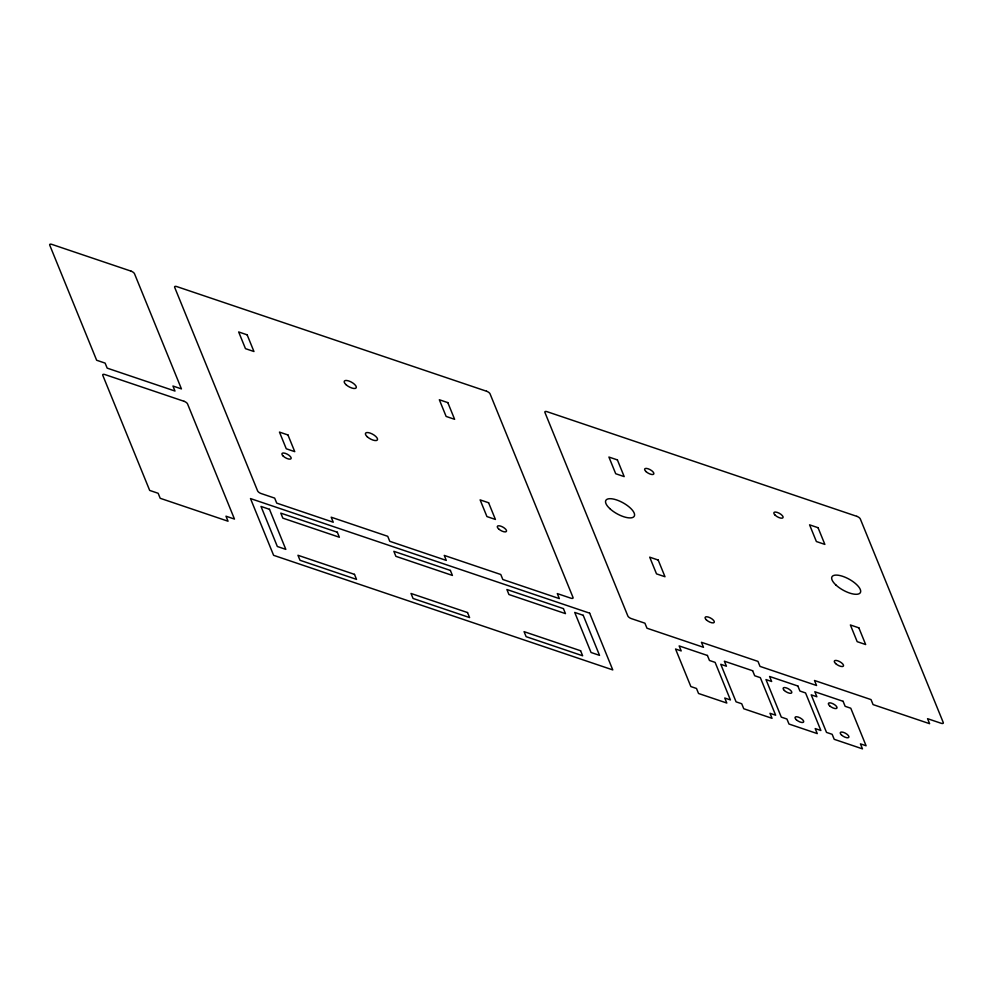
<?xml version="1.0" encoding="UTF-8"?>
<svg xmlns="http://www.w3.org/2000/svg" width="993" height="993" viewBox="0 0 993 993"><rect width="100%" height="100%" fill="white"/><g stroke="black" fill="none" stroke-linecap="round" stroke-linejoin="round"><path stroke-width="1.49" d="M131.014 271.126L51.872 244.39A3.252 1.254 29.1 0 0 49.724 245.11L96.644 360.248L105.121 363.115L107.17 368.13L174.991 391.043L172.956 386.029L181.434 388.896L134.514 273.745A3.252 1.254 29.1 0 0 131.014 271.126M486.57 391.242L176.804 286.592A3.252 1.254 29.1 0 0 174.656 287.312L257.609 490.902A3.252 1.254 29.1 0 0 261.109 493.533L274.676 498.114L276.712 503.116L333.238 522.219L331.203 517.204L387.729 536.307L389.765 541.309L446.291 560.412L444.256 555.41L500.782 574.5L502.818 579.502L559.344 598.605L557.309 593.603L570.876 598.183A3.252 1.254 29.1 0 0 573.023 597.463L490.07 393.873A3.252 1.254 29.1 0 0 486.57 391.242M856.81 516.335L547.044 411.685A3.252 1.254 29.1 0 0 544.896 412.393L627.849 615.995A3.252 1.254 29.1 0 0 631.362 618.614L644.929 623.194L646.964 628.209L703.491 647.299L701.455 642.297L757.982 661.4L760.017 666.402L816.544 685.493L814.508 680.49L871.035 699.593L873.07 704.596L929.597 723.686L927.561 718.684L941.128 723.264A3.252 1.254 29.1 0 0 943.276 722.556L860.323 518.954A3.252 1.254 29.1 0 0 856.81 516.335M247.145 334.827L238.668 331.96L245.47 348.655L253.947 351.51L247.145 334.827M447.818 402.624L439.34 399.757L446.13 416.439L454.62 419.307L447.818 402.624M617.398 459.908L608.92 457.053L615.71 473.735L624.187 476.603L617.398 459.908M818.058 527.705L809.58 524.838L816.383 541.533L824.86 544.4L818.058 527.705M287.945 434.959L279.467 432.092L286.257 448.774L294.747 451.641L287.945 434.959M488.606 502.756L480.128 499.889L486.93 516.571L495.408 519.438L488.606 502.756M658.185 560.04L649.707 557.172L656.51 573.867L664.987 576.734L658.185 560.04M858.858 627.837L850.38 624.969L857.182 641.664L865.66 644.531L858.858 627.837M184.053 401.296L104.91 374.56A3.252 1.254 29.1 0 0 102.763 375.267L149.682 490.418L158.16 493.285L160.196 498.287L228.03 521.213L225.994 516.199L234.472 519.066L187.553 403.915A3.252 1.254 29.1 0 0 184.053 401.296M589.656 613.165L250.497 498.573L273.609 555.323L612.768 669.903L589.656 613.165M707.426 655.467L679.162 645.922L681.198 650.924L675.55 649.012L690.855 686.56L696.503 688.472L698.538 693.486L726.802 703.032L724.766 698.029L730.414 699.928L715.121 662.381L709.461 660.469L707.426 655.467M752.644 670.747L724.381 661.201L726.429 666.204L720.769 664.292L736.074 701.84L741.721 703.752L743.757 708.754L772.02 718.311L769.985 713.297L775.645 715.208L760.34 677.66L754.692 675.749L752.644 670.747M797.875 686.026L769.612 676.481L771.648 681.483L765.988 679.572L781.292 717.12L786.94 719.031L788.988 724.034L817.251 733.591L815.203 728.577L820.863 730.488L805.559 692.94L799.911 691.029L797.875 686.026M843.094 701.306L814.831 691.749L816.867 696.763L811.219 694.852L826.511 732.4L832.171 734.311L834.207 739.313L862.47 748.859L860.435 743.856L866.082 745.768L850.778 708.22L845.13 706.308L843.094 701.306M269.488 509.31L261.01 506.442L277.332 546.498L285.81 549.365L269.488 509.31M337.322 532.223L280.796 513.133L282.831 518.135L339.358 537.238L337.322 532.223M450.375 570.429L393.849 551.326L395.884 556.328L452.411 575.431L450.375 570.429M563.428 608.622L506.902 589.519L508.937 594.522L565.464 613.624L563.428 608.622M583.214 615.3L574.736 612.433L591.046 652.488L599.536 655.355L583.214 615.3M354.489 574.364L297.962 555.273L300.01 560.275L356.537 579.378L354.489 574.364M467.542 612.557L411.015 593.466L413.063 598.469L469.59 617.572L467.542 612.557M580.595 650.75L524.068 631.66L526.116 636.662L582.63 655.765L580.595 650.75M498.623 528.921A5.201 1.998 29.1 0 0 506.405 531.454A5.201 1.998 29.1 0 0 500.72 526.129A5.201 1.998 29.1 0 0 498.623 528.921M283.253 456.159A5.201 1.998 29.1 0 0 291.048 458.692A5.201 1.998 29.1 0 0 285.363 453.367A5.201 1.998 29.1 0 0 283.253 456.159M835.858 584.951A16.26 6.256 29.1 0 0 860.186 592.883A16.26 6.256 29.1 0 0 842.424 576.238A16.26 6.256 29.1 0 0 835.858 584.951M609.752 508.565A16.26 6.256 29.1 0 0 634.08 516.484A16.26 6.256 29.1 0 0 616.318 499.839A16.26 6.256 29.1 0 0 609.752 508.565M829.614 705.787A4.878 1.874 29.1 0 0 836.913 708.158A4.878 1.874 29.1 0 0 831.575 703.168A4.878 1.874 29.1 0 0 829.614 705.787M841.505 734.994A4.878 1.874 29.1 0 0 848.804 737.365A4.878 1.874 29.1 0 0 843.479 732.375A4.878 1.874 29.1 0 0 841.505 734.994M784.383 690.507A4.878 1.874 29.1 0 0 791.682 692.891A4.878 1.874 29.1 0 0 786.357 687.888A4.878 1.874 29.1 0 0 784.383 690.507M796.287 719.714A4.878 1.874 29.1 0 0 803.585 722.085A4.878 1.874 29.1 0 0 798.26 717.095A4.878 1.874 29.1 0 0 796.287 719.714M367.137 436.659A6.827 2.631 29.1 0 0 377.352 439.986A6.827 2.631 29.1 0 0 369.892 432.998A6.827 2.631 29.1 0 0 367.137 436.659M345.924 384.589A6.827 2.631 29.1 0 0 356.139 387.915A6.827 2.631 29.1 0 0 348.68 380.927A6.827 2.631 29.1 0 0 345.924 384.589M706.408 619.917A5.201 1.998 29.1 0 0 714.19 622.45A5.201 1.998 29.1 0 0 708.505 617.125A5.201 1.998 29.1 0 0 706.408 619.917M835.622 663.572A5.201 1.998 29.1 0 0 843.405 666.104A5.201 1.998 29.1 0 0 837.72 660.779A5.201 1.998 29.1 0 0 835.622 663.572M775.173 515.206A5.201 1.998 29.1 0 0 782.968 517.75A5.201 1.998 29.1 0 0 777.283 512.413A5.201 1.998 29.1 0 0 775.173 515.206M645.959 471.551A5.201 1.998 29.1 0 0 653.742 474.083A5.201 1.998 29.1 0 0 648.057 468.758A5.201 1.998 29.1 0 0 645.959 471.551"/></g></svg>
